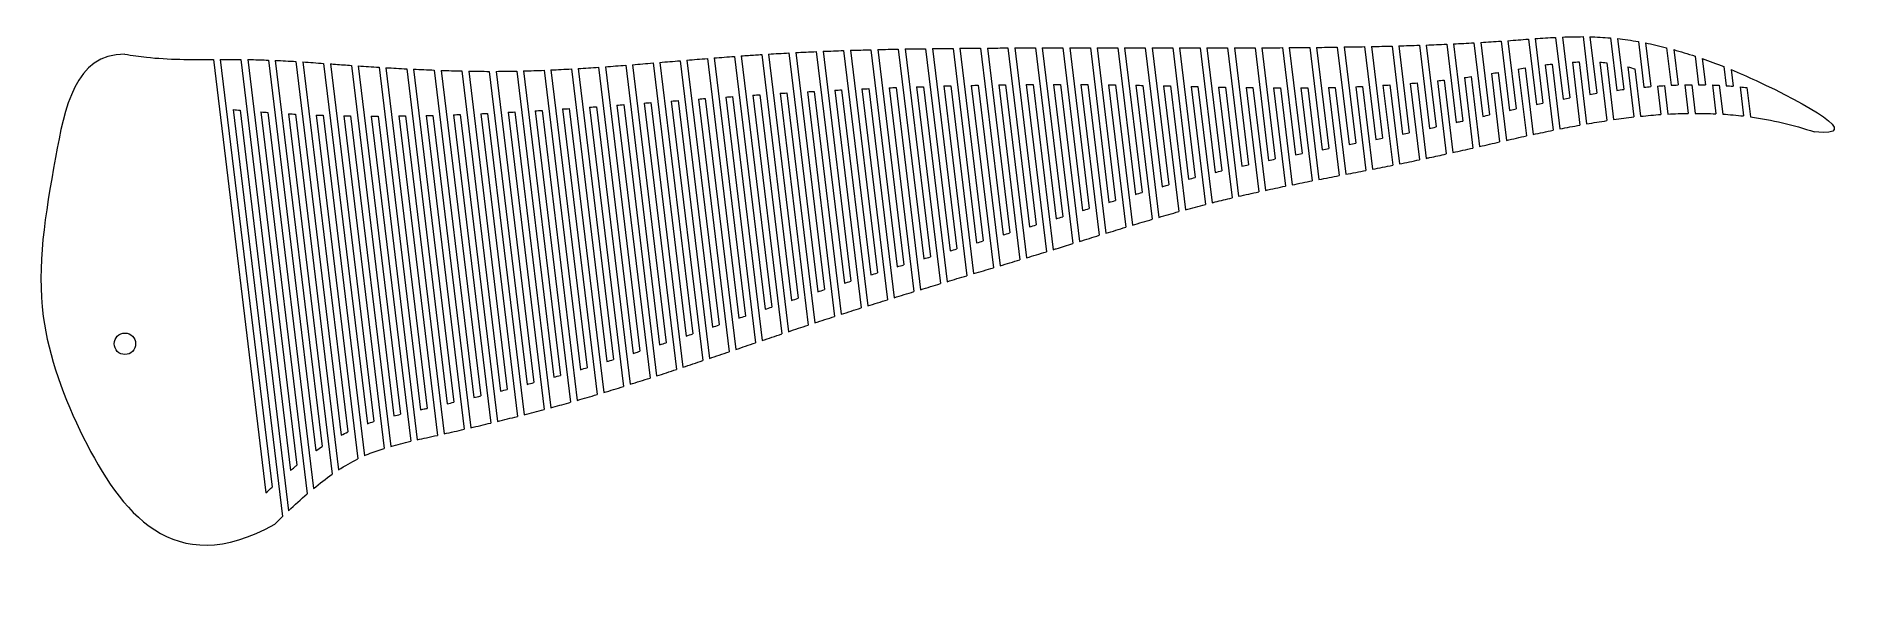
# Model space of a CAD drawing. Header units: inches. Extents: x 21.6 to 37.6, y 7.6 to 12.3.
import ezdxf

# ---------------------------------------------------------------- set-up
doc = ezdxf.new("R2010")
doc.units = ezdxf.units.IN
doc.header["$MEASUREMENT"] = 0

msp = doc.modelspace()

# ---------------------------------------------------------------- linework, layer by layer
at = {"color": 7, "linetype": 'Continuous', "lineweight": 15}
for p, q in [((27.897, 12.161), (28.157, 10.012)), ((27.956, 12.165), (28.215, 10.031)), ((28.135, 12.175), (28.388, 10.088)), ((28.195, 12.178), (28.446, 10.107)), ((28.374, 12.186), (28.619, 10.162)), ((28.433, 12.189), (28.677, 10.18)), ((28.612, 12.196), (28.85, 10.235)), ((28.672, 12.198), (28.908, 10.252)), ((28.852, 12.203), (29.082, 10.306)), ((28.911, 12.204), (29.14, 10.323)), ((29.091, 12.208), (29.313, 10.376)), ((29.151, 12.21), (29.371, 10.393)), ((29.33, 12.212), (29.545, 10.445)), ((29.39, 12.213), (29.603, 10.463)), ((29.57, 12.215), (29.776, 10.515)), ((29.63, 12.216), (29.834, 10.532)), ((29.81, 12.217), (30.008, 10.584)), ((29.87, 12.217), (30.066, 10.602)), ((30.05, 12.218), (30.239, 10.654)), ((30.11, 12.218), (30.297, 10.672)), ((30.29, 12.219), (30.471, 10.725)), ((30.35, 12.219), (30.529, 10.743)), ((30.53, 12.219), (30.702, 10.797)), ((30.59, 12.219), (30.76, 10.815)), ((30.77, 12.219), (30.933, 10.869)), ((30.83, 12.219), (30.991, 10.886)), ((31.01, 12.219), (31.165, 10.939)), ((31.07, 12.219), (31.223, 10.956)), ((31.25, 12.219), (31.397, 11.006)), ((31.31, 12.218), (31.455, 11.023)), ((31.49, 12.218), (31.629, 11.071)), ((31.55, 12.218), (31.687, 11.086)), ((31.73, 12.219), (31.862, 11.13)), ((31.79, 12.219), (31.92, 11.144)), ((31.97, 12.219), (32.095, 11.185)), ((32.03, 12.219), (32.153, 11.198)), ((32.21, 12.22), (32.329, 11.235)), ((32.27, 12.22), (32.387, 11.248)), ((32.449, 12.221), (32.563, 11.283)), ((32.509, 12.221), (32.622, 11.295)), ((32.689, 12.223), (32.798, 11.329)), ((32.749, 12.223), (32.856, 11.34)), ((32.929, 12.226), (33.032, 11.374)), ((32.989, 12.227), (33.091, 11.385)), ((33.168, 12.23), (33.267, 11.419)), ((33.228, 12.231), (33.325, 11.431)), ((33.408, 12.235), (33.501, 11.466)), ((33.467, 12.237), (33.559, 11.478)), ((33.647, 12.242), (33.735, 11.515)), ((33.707, 12.244), (33.793, 11.528)), ((33.886, 12.251), (33.969, 11.567)), ((33.945, 12.254), (34.027, 11.58)), ((34.124, 12.263), (34.202, 11.62)), ((34.184, 12.266), (34.261, 11.634)), ((34.362, 12.278), (34.436, 11.673)), ((34.422, 12.282), (34.494, 11.686)), ((34.6, 12.296), (34.67, 11.724)), ((34.66, 12.3), (34.728, 11.736)), ((34.838, 12.311), (34.904, 11.771)), ((34.898, 12.314), (34.963, 11.782)), ((35.078, 12.317), (35.139, 11.813)), ((35.138, 12.316), (35.198, 11.823)), ((35.319, 12.306), (35.375, 11.848)), ((35.38, 12.3), (35.434, 11.856)), ((35.563, 12.274), (35.611, 11.875)), ((35.624, 12.262), (35.671, 11.881)), ((35.809, 12.22), (35.849, 11.892)), ((35.871, 12.204), (35.909, 11.895)), ((23.102, 12.117), (23.561, 8.33)), ((23.162, 12.117), (23.615, 8.381)), ((23.342, 12.118), (23.777, 8.527)), ((23.402, 12.117), (23.832, 8.572)), ((23.583, 12.112), (23.997, 8.698)), ((23.643, 12.11), (24.052, 8.735)), ((23.824, 12.1), (24.22, 8.835)), ((23.885, 12.096), (24.277, 8.863)), ((24.066, 12.083), (24.448, 8.934)), ((24.127, 12.079), (24.506, 8.954)), ((24.308, 12.066), (24.68, 9.003)), ((24.369, 12.062), (24.738, 9.017)), ((24.55, 12.05), (24.913, 9.056)), ((24.611, 12.046), (24.972, 9.069)), ((24.792, 12.036), (25.147, 9.109)), ((24.852, 12.033), (25.205, 9.122)), ((25.033, 12.025), (25.38, 9.163)), ((25.093, 12.022), (25.439, 9.177)), ((25.274, 12.017), (25.613, 9.219)), ((25.334, 12.016), (25.672, 9.234)), ((25.514, 12.014), (25.846, 9.278)), ((25.574, 12.014), (25.904, 9.294)), ((25.754, 12.016), (26.079, 9.341)), ((25.814, 12.018), (26.137, 9.357)), ((25.993, 12.023), (26.311, 9.407)), ((26.053, 12.026), (26.369, 9.424)), ((26.232, 12.035), (26.542, 9.477)), ((26.292, 12.039), (26.6, 9.495)), ((26.47, 12.05), (26.773, 9.549)), ((26.53, 12.054), (26.831, 9.568)), ((26.708, 12.068), (27.004, 9.624)), ((26.767, 12.072), (27.062, 9.643)), ((26.946, 12.087), (27.235, 9.701)), ((27.005, 12.092), (27.293, 9.72)), ((27.183, 12.107), (27.466, 9.778)), ((27.243, 12.112), (27.523, 9.798)), ((27.421, 12.126), (27.696, 9.857)), ((27.48, 12.131), (27.754, 9.876)), ((27.659, 12.145), (27.927, 9.935)), ((27.718, 12.149), (27.984, 9.954)), ((34.336, 12.005), (34.408, 11.411)), ((34.512, 12.034), (34.583, 11.45)), ((34.571, 12.044), (34.641, 11.462)), ((34.748, 12.071), (34.817, 11.499)), ((34.807, 12.078), (34.876, 11.511)), ((34.985, 12.094), (35.051, 11.544)), ((35.044, 12.097), (35.11, 11.555)), ((35.225, 12.094), (35.287, 11.583)), ((35.285, 12.089), (35.346, 11.592)), ((35.47, 12.054), (35.523, 11.615)), ((35.532, 12.035), (35.582, 11.621)), ((36.058, 12.147), (36.089, 11.897)), ((36.121, 12.125), (36.149, 11.896)), ((36.31, 12.055), (36.33, 11.888)), ((36.373, 12.029), (36.39, 11.884)), ((28.535, 11.849), (28.765, 9.946)), ((28.594, 11.852), (28.823, 9.964)), ((28.773, 11.86), (28.997, 10.018)), ((28.833, 11.863), (29.054, 10.036)), ((29.012, 11.87), (29.228, 10.089)), ((29.072, 11.872), (29.286, 10.106)), ((29.251, 11.879), (29.459, 10.159)), ((29.311, 11.88), (29.517, 10.176)), ((29.49, 11.886), (29.691, 10.228)), ((29.55, 11.887), (29.749, 10.246)), ((29.729, 11.891), (29.923, 10.298)), ((29.789, 11.892), (29.981, 10.315)), ((29.969, 11.895), (30.154, 10.367)), ((30.029, 11.896), (30.212, 10.385)), ((30.209, 11.898), (30.386, 10.437)), ((30.269, 11.898), (30.444, 10.455)), ((30.448, 11.899), (30.617, 10.509)), ((30.508, 11.899), (30.675, 10.527)), ((30.688, 11.899), (30.848, 10.581)), ((30.749, 11.898), (30.906, 10.599)), ((30.929, 11.896), (31.08, 10.652)), ((30.989, 11.896), (31.138, 10.67)), ((31.169, 11.893), (31.311, 10.721)), ((31.229, 11.891), (31.369, 10.738)), ((31.41, 11.888), (31.543, 10.788)), ((31.47, 11.886), (31.601, 10.804)), ((31.651, 11.882), (31.776, 10.851)), ((31.711, 11.881), (31.834, 10.866)), ((31.891, 11.877), (32.009, 10.908)), ((31.951, 11.875), (32.067, 10.922)), ((32.132, 11.872), (32.242, 10.961)), ((32.192, 11.872), (32.301, 10.974)), ((32.372, 11.87), (32.476, 11.011)), ((32.432, 11.87), (32.535, 11.022)), ((32.612, 11.87), (32.711, 11.057)), ((32.672, 11.87), (32.769, 11.069)), ((32.852, 11.873), (32.945, 11.103)), ((32.911, 11.874), (33.004, 11.114)), ((33.091, 11.88), (33.18, 11.148)), ((33.15, 11.882), (33.238, 11.159)), ((33.329, 11.892), (33.414, 11.193)), ((33.389, 11.895), (33.473, 11.205)), ((33.567, 11.908), (33.648, 11.241)), ((33.627, 11.913), (33.707, 11.253)), ((33.805, 11.931), (33.882, 11.292)), ((33.864, 11.937), (33.941, 11.305)), ((34.041, 11.959), (34.116, 11.344)), ((34.1, 11.968), (34.174, 11.357)), ((34.277, 11.995), (34.349, 11.397)), ((35.73, 11.885), (35.76, 11.637)), ((35.79, 11.889), (35.82, 11.64)), ((35.969, 11.896), (35.999, 11.647)), ((36.029, 11.897), (36.059, 11.647)), ((36.209, 11.895), (36.239, 11.643)), ((36.269, 11.892), (36.3, 11.64)), ((36.451, 11.878), (36.482, 11.624)), ((36.512, 11.872), (36.543, 11.616)), ((23.275, 11.68), (23.706, 8.123)), ((26.154, 11.685), (26.457, 9.19)), ((26.214, 11.689), (26.515, 9.207)), ((26.392, 11.701), (26.688, 9.26)), ((26.452, 11.705), (26.746, 9.279)), ((26.63, 11.718), (26.92, 9.334)), ((26.69, 11.723), (26.977, 9.352)), ((26.868, 11.736), (27.15, 9.409)), ((26.928, 11.741), (27.208, 9.428)), ((27.106, 11.754), (27.381, 9.486)), ((27.165, 11.759), (27.439, 9.505)), ((27.344, 11.772), (27.612, 9.564)), ((27.403, 11.776), (27.669, 9.583)), ((27.582, 11.789), (27.842, 9.642)), ((27.641, 11.794), (27.9, 9.662)), ((27.82, 11.806), (28.073, 9.72)), ((27.879, 11.81), (28.13, 9.739)), ((28.058, 11.822), (28.303, 9.797)), ((28.117, 11.825), (28.361, 9.816)), ((28.296, 11.836), (28.534, 9.872)), ((28.356, 11.839), (28.592, 9.891)), ((23.336, 11.675), (23.76, 8.174)), ((23.518, 11.659), (23.922, 8.322)), ((23.578, 11.655), (23.977, 8.368)), ((23.759, 11.643), (24.141, 8.494)), ((23.82, 11.64), (24.197, 8.531)), ((24.001, 11.632), (24.365, 8.628)), ((24.061, 11.63), (24.422, 8.655)), ((24.242, 11.626), (24.594, 8.719)), ((24.302, 11.624), (24.652, 8.737)), ((24.482, 11.623), (24.827, 8.781)), ((24.542, 11.623), (24.885, 8.794)), ((24.722, 11.624), (25.06, 8.833)), ((24.782, 11.624), (25.119, 8.846)), ((24.961, 11.628), (25.294, 8.886)), ((25.021, 11.629), (25.352, 8.899)), ((25.201, 11.635), (25.527, 8.941)), ((25.26, 11.637), (25.585, 8.955)), ((25.439, 11.644), (25.76, 8.998)), ((25.499, 11.647), (25.818, 9.013)), ((25.678, 11.656), (25.993, 9.059)), ((25.738, 11.659), (26.051, 9.074)), ((25.916, 11.669), (26.225, 9.122)), ((25.976, 11.673), (26.283, 9.139))]:
    msp.add_line(p, q, dxfattribs=at)
msp.add_circle((22.328, 9.633), 0.0938, dxfattribs=at)
for points, knots in [([(22.328, 12.164), (21.892, 12.169), (21.693, 11.138), (21.497, 9.96), (22.036, 8.505), (22.747, 7.557), (23.639, 8.057)], [0.0263287, 0.0263287, 0.0263287, 0.0263287, 0.2285418, 0.4636609, 0.6525742, 1, 1, 1, 1]), ([(22.328, 12.164), (22.391, 12.153), (22.645, 12.117), (22.905, 12.116), (23.102, 12.117)], [0.04064594, 0.04064594, 0.04064594, 0.04064594, 0.05279243, 0.08973866, 0.08973866, 0.08973866, 0.08973866]), ([(27.718, 12.149), (27.759, 12.152), (27.819, 12.156), (27.878, 12.16), (27.897, 12.161)], [0.38067268, 0.38067268, 0.38067268, 0.38067268, 0.38842364, 0.39190967, 0.39190967, 0.39190967, 0.39190967]), ([(31.79, 12.219), (31.813, 12.219), (31.873, 12.219), (31.933, 12.219), (31.97, 12.219)], [0.63712543, 0.63712543, 0.63712543, 0.63712543, 0.64145623, 0.64816394, 0.64816394, 0.64816394, 0.64816394]), ([(23.402, 12.117), (23.413, 12.117), (23.473, 12.116), (23.533, 12.114), (23.583, 12.112)], [0.10853502, 0.10853502, 0.10853502, 0.10853502, 0.11059511, 0.11988279, 0.11988279, 0.11988279, 0.11988279]), ([(24.127, 12.079), (24.141, 12.078), (24.201, 12.074), (24.262, 12.069), (24.308, 12.066)], [0.15420798, 0.15420798, 0.15420798, 0.15420798, 0.15689713, 0.16566551, 0.16566551, 0.16566551, 0.16566551]), ([(25.574, 12.014), (25.602, 12.014), (25.662, 12.015), (25.722, 12.016), (25.754, 12.016)], [0.24543116, 0.24543116, 0.24543116, 0.24543116, 0.25072191, 0.25676137, 0.25676137, 0.25676137, 0.25676137]), ([(36.373, 12.029), (36.443, 12), (36.936, 11.785), (37.556, 11.435), (37.103, 11.484)], [0.93084078, 0.93084078, 0.93084078, 0.93084078, 0.94114189, 1, 1, 1, 1]), ([(36.209, 11.895), (36.224, 11.894), (36.239, 11.894), (36.259, 11.893), (36.264, 11.892), (36.269, 11.892)], [0.934439046, 0.934439046, 0.934439046, 0.934439046, 0.9375, 0.9375, 0.938513509, 0.938513509, 0.938513509, 0.938513509]), ([(34.436, 11.673), (34.439, 11.674), (34.442, 11.674), (34.461, 11.679), (34.478, 11.682), (34.494, 11.686)], [0.811887365, 0.811887365, 0.811887365, 0.811887365, 0.8125, 0.8125, 0.816025986, 0.816025986, 0.816025986, 0.816025986]), ([(33.735, 11.515), (33.753, 11.519), (33.772, 11.523), (33.791, 11.528), (33.792, 11.528), (33.793, 11.528)], [0.761595143, 0.761595143, 0.761595143, 0.761595143, 0.765625, 0.765625, 0.765840033, 0.765840033, 0.765840033, 0.765840033]), ([(33.969, 11.567), (33.981, 11.57), (33.994, 11.573), (34.014, 11.577), (34.02, 11.579), (34.027, 11.58)], [0.778507472, 0.778507472, 0.778507472, 0.778507472, 0.78125, 0.78125, 0.782709821, 0.782709821, 0.782709821, 0.782709821]), ([(33.707, 11.253), (33.717, 11.256), (33.775, 11.268), (33.834, 11.281), (33.882, 11.292)], [0.77216997, 0.77216997, 0.77216997, 0.77216997, 0.77419212, 0.78391146, 0.78391146, 0.78391146, 0.78391146]), ([(30.933, 10.869), (30.951, 10.874), (30.968, 10.879), (30.988, 10.885), (30.989, 10.886), (30.991, 10.886)], [0.558625943, 0.558625943, 0.558625943, 0.558625943, 0.5625, 0.5625, 0.562892484, 0.562892484, 0.562892484, 0.562892484]), ([(31.397, 11.006), (31.402, 11.008), (31.407, 11.009), (31.427, 11.015), (31.441, 11.019), (31.455, 11.023)], [0.592602158, 0.592602158, 0.592602158, 0.592602158, 0.59375, 0.59375, 0.596823494, 0.596823494, 0.596823494, 0.596823494]), ([(31.834, 10.866), (31.843, 10.868), (31.901, 10.883), (31.959, 10.897), (32.009, 10.908)], [0.64533927, 0.64533927, 0.64533927, 0.64533927, 0.64714639, 0.65731904, 0.65731904, 0.65731904, 0.65731904]), ([(30.444, 10.455), (30.453, 10.458), (30.511, 10.476), (30.569, 10.494), (30.617, 10.509)], [0.54925537, 0.54925537, 0.54925537, 0.54925537, 0.55128857, 0.56127565, 0.56127565, 0.56127565, 0.56127565]), ([(26.773, 9.549), (26.779, 9.551), (26.784, 9.553), (26.803, 9.559), (26.817, 9.563), (26.831, 9.568)], [0.248829354, 0.248829354, 0.248829354, 0.248829354, 0.25, 0.25, 0.253182231, 0.253182231, 0.253182231, 0.253182231]), ([(26.051, 9.074), (26.104, 9.088), (26.162, 9.104), (26.22, 9.121), (26.225, 9.122)], [0.24394847, 0.24394847, 0.24394847, 0.24394847, 0.25486873, 0.25596999, 0.25596999, 0.25596999, 0.25596999]), ([(24.913, 9.056), (24.927, 9.059), (24.941, 9.063), (24.96, 9.067), (24.966, 9.068), (24.972, 9.069)], [0.110285934, 0.110285934, 0.110285934, 0.110285934, 0.11328125, 0.11328125, 0.114529572, 0.114529572, 0.114529572, 0.114529572]), ([(24.885, 8.794), (24.912, 8.8), (24.97, 8.813), (25.028, 8.826), (25.06, 8.833)], [0.16454556, 0.16454556, 0.16454556, 0.16454556, 0.16991523, 0.17634336, 0.17634336, 0.17634336, 0.17634336]), ([(23.997, 8.698), (23.998, 8.699), (24, 8.7), (24.018, 8.713), (24.035, 8.724), (24.052, 8.735)], [0.046479543, 0.046479543, 0.046479543, 0.046479543, 0.046875, 0.046875, 0.050748695, 0.050748695, 0.050748695, 0.050748695]), ([(24.422, 8.655), (24.433, 8.66), (24.489, 8.684), (24.547, 8.704), (24.594, 8.719)], [0.13239196, 0.13239196, 0.13239196, 0.13239196, 0.13480508, 0.14471326, 0.14471326, 0.14471326, 0.14471326]), ([(23.777, 8.527), (23.788, 8.536), (23.799, 8.545), (23.817, 8.56), (23.824, 8.566), (23.832, 8.572)], [0.028507014, 0.028507014, 0.028507014, 0.028507014, 0.03125, 0.03125, 0.033133249, 0.033133249, 0.033133249, 0.033133249])]:
    msp.add_open_spline(points, degree=3, knots=knots, dxfattribs=at)
for points in [[(27.956, 12.165), (28.016, 12.168), (28.075, 12.172), (28.135, 12.175)], [(28.195, 12.178), (28.254, 12.181), (28.314, 12.184), (28.374, 12.186)], [(28.433, 12.189), (28.493, 12.191), (28.553, 12.194), (28.612, 12.196)], [(28.672, 12.198), (28.732, 12.199), (28.792, 12.201), (28.852, 12.203)], [(28.911, 12.204), (28.971, 12.206), (29.031, 12.207), (29.091, 12.208)], [(29.151, 12.21), (29.211, 12.211), (29.271, 12.212), (29.33, 12.212)], [(29.39, 12.213), (29.45, 12.214), (29.51, 12.215), (29.57, 12.215)], [(29.63, 12.216), (29.69, 12.216), (29.75, 12.217), (29.81, 12.217)], [(29.87, 12.217), (29.93, 12.218), (29.99, 12.218), (30.05, 12.218)], [(30.11, 12.218), (30.17, 12.218), (30.23, 12.219), (30.29, 12.219)], [(30.35, 12.219), (30.41, 12.219), (30.47, 12.219), (30.53, 12.219)], [(30.59, 12.219), (30.65, 12.219), (30.71, 12.219), (30.77, 12.219)], [(30.83, 12.219), (30.89, 12.219), (30.95, 12.219), (31.01, 12.219)], [(31.07, 12.219), (31.13, 12.219), (31.19, 12.219), (31.25, 12.219)], [(31.31, 12.218), (31.37, 12.218), (31.43, 12.218), (31.49, 12.218)], [(31.55, 12.218), (31.609, 12.218), (31.669, 12.218), (31.73, 12.219)], [(32.03, 12.219), (32.089, 12.219), (32.149, 12.219), (32.21, 12.22)], [(32.27, 12.22), (32.329, 12.22), (32.389, 12.22), (32.449, 12.221)], [(32.509, 12.221), (32.569, 12.222), (32.629, 12.222), (32.689, 12.223)], [(32.749, 12.223), (32.809, 12.224), (32.869, 12.225), (32.929, 12.226)], [(32.989, 12.227), (33.049, 12.227), (33.109, 12.228), (33.168, 12.23)], [(33.228, 12.231), (33.288, 12.232), (33.348, 12.234), (33.408, 12.235)], [(33.467, 12.237), (33.528, 12.238), (33.588, 12.24), (33.647, 12.242)], [(33.707, 12.244), (33.767, 12.246), (33.827, 12.249), (33.886, 12.251)], [(33.945, 12.254), (34.006, 12.257), (34.065, 12.26), (34.124, 12.263)], [(34.184, 12.266), (34.244, 12.27), (34.304, 12.274), (34.362, 12.278)], [(34.422, 12.282), (34.482, 12.287), (34.542, 12.291), (34.6, 12.296)], [(34.66, 12.3), (34.72, 12.305), (34.779, 12.309), (34.838, 12.311)], [(34.898, 12.314), (34.957, 12.316), (35.017, 12.317), (35.078, 12.317)], [(35.138, 12.316), (35.197, 12.314), (35.257, 12.311), (35.319, 12.306)], [(35.38, 12.3), (35.439, 12.293), (35.5, 12.285), (35.563, 12.274)], [(35.624, 12.262), (35.684, 12.251), (35.746, 12.237), (35.809, 12.22)], [(35.871, 12.204), (35.932, 12.187), (35.994, 12.168), (36.058, 12.147)], [(23.162, 12.117), (23.222, 12.118), (23.282, 12.118), (23.342, 12.118)], [(23.643, 12.11), (23.703, 12.107), (23.764, 12.104), (23.824, 12.1)], [(23.885, 12.096), (23.945, 12.092), (24.006, 12.088), (24.066, 12.083)], [(24.369, 12.062), (24.429, 12.058), (24.49, 12.054), (24.55, 12.05)], [(24.611, 12.046), (24.671, 12.043), (24.731, 12.039), (24.792, 12.036)], [(24.852, 12.033), (24.913, 12.03), (24.973, 12.027), (25.033, 12.025)], [(25.093, 12.022), (25.154, 12.02), (25.214, 12.019), (25.274, 12.017)], [(25.334, 12.016), (25.394, 12.015), (25.454, 12.014), (25.514, 12.014)], [(25.814, 12.018), (25.874, 12.019), (25.934, 12.021), (25.993, 12.023)], [(26.053, 12.026), (26.113, 12.029), (26.172, 12.032), (26.232, 12.035)], [(26.292, 12.039), (26.351, 12.042), (26.411, 12.046), (26.47, 12.05)], [(26.53, 12.054), (26.589, 12.059), (26.649, 12.063), (26.708, 12.068)], [(26.767, 12.072), (26.827, 12.077), (26.886, 12.082), (26.946, 12.087)], [(27.005, 12.092), (27.064, 12.097), (27.124, 12.102), (27.183, 12.107)], [(27.243, 12.112), (27.302, 12.117), (27.361, 12.121), (27.421, 12.126)], [(27.48, 12.131), (27.54, 12.136), (27.599, 12.14), (27.659, 12.145)], [(34.277, 11.995), (34.296, 11.998), (34.316, 12.001), (34.336, 12.005)], [(34.512, 12.034), (34.532, 12.038), (34.551, 12.041), (34.571, 12.044)], [(34.748, 12.071), (34.767, 12.073), (34.787, 12.076), (34.807, 12.078)], [(34.985, 12.094), (35.005, 12.095), (35.025, 12.096), (35.044, 12.097)], [(35.225, 12.094), (35.245, 12.093), (35.265, 12.091), (35.285, 12.089)], [(35.47, 12.054), (35.491, 12.049), (35.511, 12.042), (35.532, 12.035)], [(36.121, 12.125), (36.182, 12.104), (36.245, 12.081), (36.31, 12.055)], [(28.535, 11.849), (28.554, 11.85), (28.574, 11.851), (28.594, 11.852)], [(28.773, 11.86), (28.793, 11.861), (28.813, 11.862), (28.833, 11.863)], [(29.012, 11.87), (29.032, 11.871), (29.052, 11.872), (29.072, 11.872)], [(29.251, 11.879), (29.271, 11.879), (29.291, 11.88), (29.311, 11.88)], [(29.49, 11.886), (29.51, 11.886), (29.53, 11.887), (29.55, 11.887)], [(29.729, 11.891), (29.749, 11.892), (29.769, 11.892), (29.789, 11.892)], [(29.969, 11.895), (29.989, 11.896), (30.009, 11.896), (30.029, 11.896)], [(30.209, 11.898), (30.229, 11.898), (30.249, 11.898), (30.269, 11.898)], [(30.448, 11.899), (30.468, 11.899), (30.488, 11.899), (30.508, 11.899)], [(30.688, 11.899), (30.709, 11.898), (30.729, 11.898), (30.749, 11.898)], [(30.929, 11.896), (30.949, 11.896), (30.969, 11.896), (30.989, 11.896)], [(31.169, 11.893), (31.189, 11.892), (31.209, 11.892), (31.229, 11.891)], [(31.41, 11.888), (31.43, 11.887), (31.45, 11.887), (31.47, 11.886)], [(31.651, 11.882), (31.671, 11.882), (31.691, 11.881), (31.711, 11.881)], [(31.891, 11.877), (31.911, 11.876), (31.931, 11.876), (31.951, 11.875)], [(32.132, 11.872), (32.152, 11.872), (32.172, 11.872), (32.192, 11.872)], [(32.372, 11.87), (32.392, 11.87), (32.412, 11.87), (32.432, 11.87)], [(32.612, 11.87), (32.632, 11.87), (32.652, 11.87), (32.672, 11.87)], [(32.852, 11.873), (32.872, 11.873), (32.891, 11.874), (32.911, 11.874)], [(33.091, 11.88), (33.111, 11.881), (33.131, 11.882), (33.15, 11.882)], [(33.329, 11.892), (33.349, 11.893), (33.369, 11.894), (33.389, 11.895)], [(33.567, 11.908), (33.587, 11.91), (33.607, 11.912), (33.627, 11.913)], [(33.805, 11.931), (33.824, 11.933), (33.844, 11.935), (33.864, 11.937)], [(34.041, 11.959), (34.061, 11.962), (34.08, 11.965), (34.1, 11.968)], [(35.375, 11.848), (35.394, 11.851), (35.414, 11.854), (35.434, 11.856)], [(35.611, 11.875), (35.631, 11.877), (35.651, 11.879), (35.671, 11.881)], [(35.73, 11.885), (35.75, 11.887), (35.77, 11.888), (35.79, 11.889)], [(35.849, 11.892), (35.869, 11.893), (35.889, 11.894), (35.909, 11.895)], [(35.969, 11.896), (35.989, 11.897), (36.009, 11.897), (36.029, 11.897)], [(36.089, 11.897), (36.109, 11.897), (36.129, 11.897), (36.149, 11.896)], [(36.33, 11.888), (36.35, 11.887), (36.37, 11.886), (36.39, 11.884)], [(36.451, 11.878), (36.471, 11.876), (36.491, 11.874), (36.512, 11.872)], [(23.275, 11.68), (23.295, 11.678), (23.315, 11.676), (23.336, 11.675)], [(26.154, 11.685), (26.174, 11.686), (26.194, 11.687), (26.214, 11.689)], [(26.392, 11.701), (26.412, 11.702), (26.432, 11.704), (26.452, 11.705)], [(26.63, 11.718), (26.65, 11.72), (26.67, 11.721), (26.69, 11.723)], [(26.868, 11.736), (26.888, 11.738), (26.908, 11.739), (26.928, 11.741)], [(27.106, 11.754), (27.126, 11.756), (27.146, 11.757), (27.165, 11.759)], [(27.344, 11.772), (27.364, 11.774), (27.383, 11.775), (27.403, 11.776)], [(27.582, 11.789), (27.602, 11.791), (27.621, 11.792), (27.641, 11.794)], [(27.82, 11.806), (27.84, 11.807), (27.859, 11.809), (27.879, 11.81)], [(28.058, 11.822), (28.078, 11.823), (28.098, 11.824), (28.117, 11.825)], [(28.296, 11.836), (28.316, 11.837), (28.336, 11.838), (28.356, 11.839)], [(34.67, 11.724), (34.689, 11.728), (34.709, 11.732), (34.728, 11.736)], [(34.904, 11.771), (34.923, 11.775), (34.943, 11.779), (34.963, 11.782)], [(35.139, 11.813), (35.158, 11.816), (35.178, 11.82), (35.198, 11.823)], [(23.518, 11.659), (23.538, 11.658), (23.558, 11.656), (23.578, 11.655)], [(23.759, 11.643), (23.78, 11.642), (23.8, 11.641), (23.82, 11.64)], [(24.001, 11.632), (24.021, 11.632), (24.041, 11.631), (24.061, 11.63)], [(24.242, 11.626), (24.262, 11.625), (24.282, 11.625), (24.302, 11.624)], [(24.482, 11.623), (24.502, 11.623), (24.522, 11.623), (24.542, 11.623)], [(24.722, 11.624), (24.742, 11.624), (24.762, 11.624), (24.782, 11.624)], [(24.961, 11.628), (24.981, 11.628), (25.001, 11.629), (25.021, 11.629)], [(25.201, 11.635), (25.22, 11.635), (25.24, 11.636), (25.26, 11.637)], [(25.439, 11.644), (25.459, 11.645), (25.479, 11.646), (25.499, 11.647)], [(25.678, 11.656), (25.698, 11.657), (25.718, 11.658), (25.738, 11.659)], [(25.916, 11.669), (25.936, 11.671), (25.956, 11.672), (25.976, 11.673)], [(34.202, 11.62), (34.222, 11.625), (34.241, 11.629), (34.261, 11.634)], [(34.876, 11.511), (34.934, 11.522), (34.993, 11.534), (35.051, 11.544)], [(35.11, 11.555), (35.169, 11.565), (35.228, 11.575), (35.287, 11.583)], [(35.346, 11.592), (35.405, 11.601), (35.464, 11.608), (35.523, 11.615)], [(35.582, 11.621), (35.642, 11.627), (35.701, 11.633), (35.76, 11.637)], [(35.82, 11.64), (35.88, 11.644), (35.939, 11.646), (35.999, 11.647)], [(36.059, 11.647), (36.119, 11.647), (36.179, 11.646), (36.239, 11.643)], [(36.3, 11.64), (36.361, 11.636), (36.421, 11.631), (36.482, 11.624)], [(36.543, 11.616), (36.73, 11.59), (36.917, 11.548), (37.103, 11.484)], [(33.032, 11.374), (33.052, 11.378), (33.071, 11.381), (33.091, 11.385)], [(33.267, 11.419), (33.286, 11.423), (33.306, 11.427), (33.325, 11.431)], [(33.501, 11.466), (33.52, 11.47), (33.54, 11.474), (33.559, 11.478)], [(34.174, 11.357), (34.232, 11.371), (34.291, 11.384), (34.349, 11.397)], [(34.408, 11.411), (34.466, 11.424), (34.525, 11.437), (34.583, 11.45)], [(34.641, 11.462), (34.7, 11.475), (34.758, 11.487), (34.817, 11.499)], [(32.329, 11.235), (32.348, 11.239), (32.368, 11.244), (32.387, 11.248)], [(32.563, 11.283), (32.583, 11.287), (32.602, 11.291), (32.622, 11.295)], [(32.798, 11.329), (32.817, 11.333), (32.837, 11.336), (32.856, 11.34)], [(33.473, 11.205), (33.531, 11.217), (33.59, 11.229), (33.648, 11.241)], [(33.941, 11.305), (33.999, 11.318), (34.057, 11.331), (34.116, 11.344)], [(31.629, 11.071), (31.648, 11.076), (31.668, 11.081), (31.687, 11.086)], [(31.862, 11.13), (31.881, 11.135), (31.901, 11.14), (31.92, 11.144)], [(32.095, 11.185), (32.115, 11.189), (32.134, 11.194), (32.153, 11.198)], [(32.535, 11.022), (32.593, 11.034), (32.652, 11.046), (32.711, 11.057)], [(32.769, 11.069), (32.828, 11.08), (32.886, 11.091), (32.945, 11.103)], [(33.004, 11.114), (33.062, 11.125), (33.121, 11.136), (33.18, 11.148)], [(33.238, 11.159), (33.297, 11.17), (33.355, 11.182), (33.414, 11.193)], [(31.165, 10.939), (31.184, 10.945), (31.203, 10.95), (31.223, 10.956)], [(32.067, 10.922), (32.125, 10.935), (32.184, 10.949), (32.242, 10.961)], [(32.301, 10.974), (32.359, 10.986), (32.418, 10.999), (32.476, 11.011)], [(30.471, 10.725), (30.49, 10.731), (30.509, 10.737), (30.529, 10.743)], [(30.702, 10.797), (30.721, 10.803), (30.741, 10.809), (30.76, 10.815)], [(31.138, 10.67), (31.195, 10.687), (31.253, 10.704), (31.311, 10.721)], [(31.369, 10.738), (31.427, 10.755), (31.485, 10.772), (31.543, 10.788)], [(31.601, 10.804), (31.659, 10.82), (31.717, 10.836), (31.776, 10.851)], [(30.008, 10.584), (30.027, 10.59), (30.046, 10.596), (30.066, 10.602)], [(30.239, 10.654), (30.259, 10.66), (30.278, 10.666), (30.297, 10.672)], [(30.675, 10.527), (30.733, 10.545), (30.79, 10.563), (30.848, 10.581)], [(30.906, 10.599), (30.964, 10.616), (31.022, 10.634), (31.08, 10.652)], [(29.545, 10.445), (29.564, 10.451), (29.583, 10.457), (29.603, 10.463)], [(29.776, 10.515), (29.796, 10.52), (29.815, 10.526), (29.834, 10.532)], [(30.212, 10.385), (30.27, 10.402), (30.328, 10.42), (30.386, 10.437)], [(28.85, 10.235), (28.87, 10.241), (28.889, 10.247), (28.908, 10.252)], [(29.082, 10.306), (29.101, 10.312), (29.12, 10.317), (29.14, 10.323)], [(29.313, 10.376), (29.332, 10.382), (29.352, 10.387), (29.371, 10.393)], [(29.749, 10.246), (29.807, 10.263), (29.865, 10.28), (29.923, 10.298)], [(29.981, 10.315), (30.038, 10.332), (30.096, 10.35), (30.154, 10.367)], [(28.388, 10.088), (28.407, 10.094), (28.427, 10.1), (28.446, 10.107)], [(28.619, 10.162), (28.638, 10.168), (28.658, 10.174), (28.677, 10.18)], [(29.054, 10.036), (29.112, 10.054), (29.17, 10.071), (29.228, 10.089)], [(29.286, 10.106), (29.344, 10.124), (29.402, 10.141), (29.459, 10.159)], [(29.517, 10.176), (29.575, 10.194), (29.633, 10.211), (29.691, 10.228)], [(27.927, 9.935), (27.946, 9.941), (27.965, 9.947), (27.984, 9.954)], [(28.157, 10.012), (28.177, 10.018), (28.196, 10.025), (28.215, 10.031)], [(28.592, 9.891), (28.65, 9.91), (28.707, 9.928), (28.765, 9.946)], [(28.823, 9.964), (28.881, 9.982), (28.939, 10), (28.997, 10.018)], [(27.466, 9.778), (27.485, 9.785), (27.504, 9.791), (27.523, 9.798)], [(27.696, 9.857), (27.715, 9.863), (27.735, 9.87), (27.754, 9.876)], [(28.13, 9.739), (28.188, 9.759), (28.246, 9.778), (28.303, 9.797)], [(28.361, 9.816), (28.419, 9.835), (28.476, 9.854), (28.534, 9.872)], [(27.004, 9.624), (27.024, 9.631), (27.043, 9.637), (27.062, 9.643)], [(27.235, 9.701), (27.254, 9.707), (27.273, 9.714), (27.293, 9.72)], [(27.669, 9.583), (27.727, 9.603), (27.785, 9.623), (27.842, 9.642)], [(27.9, 9.662), (27.957, 9.681), (28.015, 9.701), (28.073, 9.72)], [(26.542, 9.477), (26.561, 9.483), (26.581, 9.489), (26.6, 9.495)], [(27.208, 9.428), (27.266, 9.447), (27.323, 9.467), (27.381, 9.486)], [(27.439, 9.505), (27.496, 9.525), (27.554, 9.544), (27.612, 9.564)], [(25.846, 9.278), (25.866, 9.284), (25.885, 9.289), (25.904, 9.294)], [(26.079, 9.341), (26.098, 9.346), (26.117, 9.352), (26.137, 9.357)], [(26.311, 9.407), (26.33, 9.413), (26.349, 9.419), (26.369, 9.424)], [(26.746, 9.279), (26.804, 9.297), (26.862, 9.315), (26.92, 9.334)], [(26.977, 9.352), (27.035, 9.371), (27.093, 9.39), (27.15, 9.409)], [(25.147, 9.109), (25.166, 9.113), (25.186, 9.118), (25.205, 9.122)], [(25.38, 9.163), (25.4, 9.167), (25.419, 9.172), (25.439, 9.177)], [(25.613, 9.219), (25.633, 9.224), (25.652, 9.229), (25.672, 9.234)], [(26.283, 9.139), (26.341, 9.156), (26.399, 9.172), (26.457, 9.19)], [(26.515, 9.207), (26.573, 9.225), (26.631, 9.242), (26.688, 9.26)], [(24.68, 9.003), (24.699, 9.008), (24.719, 9.012), (24.738, 9.017)], [(25.585, 8.955), (25.644, 8.969), (25.702, 8.984), (25.76, 8.998)], [(25.818, 9.013), (25.877, 9.028), (25.935, 9.043), (25.993, 9.059)], [(24.22, 8.835), (24.239, 8.844), (24.258, 8.854), (24.277, 8.863)], [(24.448, 8.934), (24.467, 8.941), (24.486, 8.947), (24.506, 8.954)], [(25.119, 8.846), (25.177, 8.859), (25.236, 8.873), (25.294, 8.886)], [(25.352, 8.899), (25.411, 8.913), (25.469, 8.927), (25.527, 8.941)], [(24.652, 8.737), (24.709, 8.753), (24.768, 8.767), (24.827, 8.781)], [(23.977, 8.368), (24.03, 8.412), (24.085, 8.455), (24.141, 8.494)], [(24.197, 8.531), (24.251, 8.567), (24.307, 8.599), (24.365, 8.628)], [(23.561, 8.33), (23.579, 8.347), (23.597, 8.364), (23.615, 8.381)], [(23.76, 8.174), (23.813, 8.225), (23.867, 8.274), (23.922, 8.322)], [(23.639, 8.057), (23.661, 8.079), (23.684, 8.101), (23.706, 8.123)]]:
    msp.add_open_spline(points, degree=3, dxfattribs=at)

doc.saveas('drawing.dxf')
